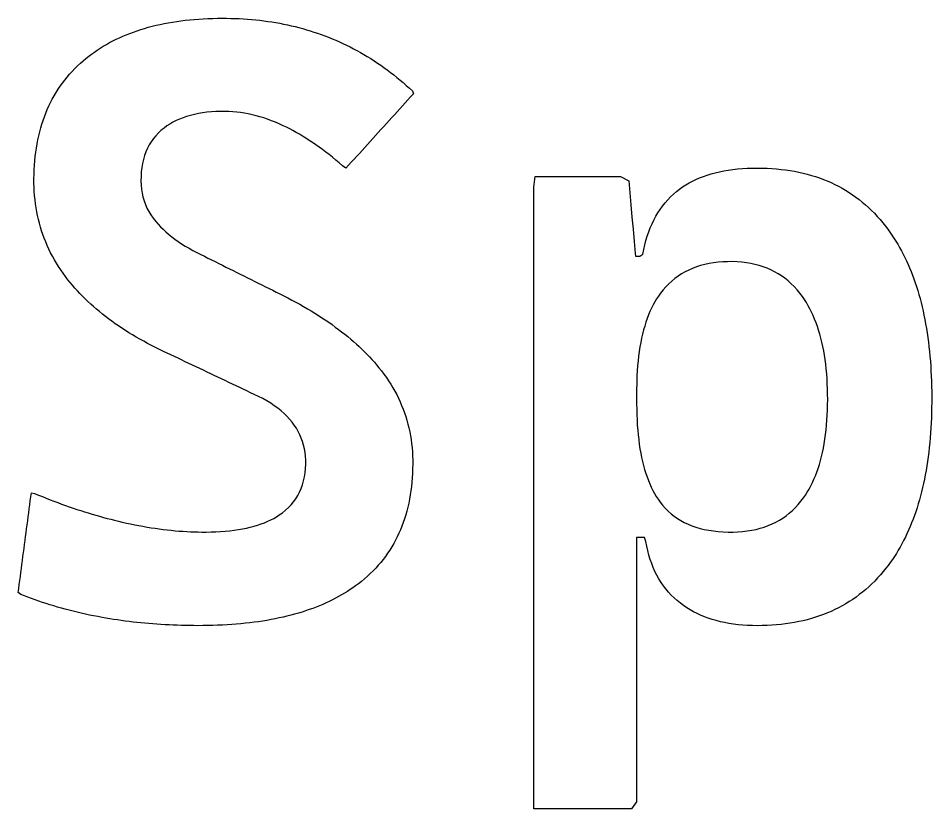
# Model space of a CAD drawing. Header units: millimetres. Extents: x 0 to 200, y 0 to 31.
# Drawn here: x 110.89 to 144.94, y 0 to 29.47 of the extents above; entities that cross this region are included whole.
import ezdxf

# ---------------------------------------------------------------- set-up
doc = ezdxf.new("R2010")
doc.units = ezdxf.units.MM
doc.layers.add('OUTLINE', color=7, linetype='Continuous')

msp = doc.modelspace()

# ---------------------------------------------------------------- linework, layer by layer
at = {"layer": 'OUTLINE'}
for points in [[(117.9598, 6.8285), (117.7757, 6.8259), (117.5894, 6.825), (117.434, 6.8255), (117.2792, 6.8271), (117.1249, 6.8298), (116.9712, 6.8335), (116.8181, 6.8383), (116.6655, 6.8442), (116.5135, 6.8511), (116.362, 6.8591), (116.2111, 6.8682), (116.0608, 6.8784), (115.911, 6.8896), (115.7618, 6.9018), (115.6131, 6.9152), (115.465, 6.9296), (115.3174, 6.9451), (115.1705, 6.9616), (115.024, 6.9792), (114.8782, 6.9979), (114.7329, 7.0176), (114.5881, 7.0384), (114.4439, 7.0603), (114.3003, 7.0833), (114.1572, 7.1073), (114.0147, 7.1324), (113.8589, 7.1611), (113.7026, 7.1914), (113.5476, 7.2229), (113.3941, 7.2555), (113.2418, 7.2893), (113.091, 7.3244), (112.9414, 7.3606), (112.7933, 7.398), (112.6465, 7.4366), (112.501, 7.4764), (112.3569, 7.5174), (112.2142, 7.5595), (112.0728, 7.6029), (111.9328, 7.6474), (111.7941, 7.6931), (111.6568, 7.74), (111.5209, 7.7881), (111.3863, 7.8374), (111.253, 7.8879), (111.1211, 7.9396), (110.9906, 7.9925), (110.8929, 8.0665), (110.9124, 8.2148), (110.932, 8.3632), (110.9515, 8.5116), (110.971, 8.66), (110.9906, 8.8084), (111.0101, 8.9568), (111.0296, 9.1052), (111.0492, 9.2536), (111.0687, 9.402), (111.0882, 9.5503), (111.1078, 9.6987), (111.1273, 9.8471), (111.1468, 9.9955), (111.1664, 10.1439), (111.1859, 10.2923), (111.2054, 10.4407), (111.225, 10.5891), (111.2445, 10.7375), (111.264, 10.8858), (111.2836, 11.0342), (111.3031, 11.1826), (111.3226, 11.331), (111.3422, 11.4794), (111.3617, 11.6278), (111.3812, 11.7762), (111.5023, 11.7542), (111.6466, 11.6941), (111.7906, 11.6352), (111.9344, 11.5777), (112.078, 11.5213), (112.2214, 11.4662), (112.3645, 11.4124), (112.5074, 11.3598), (112.6501, 11.3085), (112.7926, 11.2584), (112.9348, 11.2096), (113.0768, 11.162), (113.2186, 11.1157), (113.3602, 11.0706), (113.5015, 11.0268), (113.6426, 10.9842), (113.7835, 10.9429), (113.9242, 10.9028), (114.0647, 10.864), (114.2049, 10.8265), (114.3449, 10.7901), (114.4847, 10.7551), (114.6242, 10.7213), (114.7672, 10.6879), (114.9237, 10.6528), (115.0794, 10.6194), (115.2342, 10.5878), (115.3882, 10.5579), (115.5413, 10.5297), (115.6936, 10.5033), (115.845, 10.4786), (115.9956, 10.4556), (116.1453, 10.4344), (116.2942, 10.415), (116.4423, 10.3972), (116.5895, 10.3812), (116.7358, 10.3669), (116.8813, 10.3544), (117.0259, 10.3436), (117.1697, 10.3345), (117.3127, 10.3272), (117.4548, 10.3216), (117.596, 10.3177), (117.7364, 10.3156), (117.8897, 10.3153), (118.076, 10.3179), (118.2575, 10.324), (118.4343, 10.3335), (118.6064, 10.3465), (118.7738, 10.3629), (118.9364, 10.3827), (119.0943, 10.4059), (119.2475, 10.4326), (119.396, 10.4627), (119.5397, 10.4962), (119.6787, 10.5331), (119.813, 10.5735), (119.9426, 10.6173), (120.0674, 10.6646), (120.1876, 10.7153), (120.303, 10.7694), (120.4136, 10.8269), (120.5196, 10.8879), (120.6208, 10.9523), (120.7364, 11.0344), (120.8535, 11.1285), (120.9621, 11.2281), (121.0623, 11.333), (121.154, 11.4435), (121.2372, 11.5593), (121.312, 11.6806), (121.3784, 11.8073), (121.4363, 11.9394), (121.4857, 12.077), (121.5267, 12.22), (121.5592, 12.3684), (121.5833, 12.5223), (121.599, 12.6815), (121.6062, 12.8462), (121.6051, 13.0007), (121.5965, 13.145), (121.5803, 13.2862), (121.5566, 13.4242), (121.5254, 13.5591), (121.4867, 13.6909), (121.4405, 13.8195), (121.3867, 13.945), (121.3255, 14.0673), (121.2567, 14.1865), (121.1804, 14.3026), (121.0966, 14.4155), (121.0052, 14.5252), (120.9064, 14.6319), (120.8, 14.7353), (120.6861, 14.8357), (120.5647, 14.9329), (120.4358, 15.0269), (120.2994, 15.1178), (120.1554, 15.2056), (120.0039, 15.2902), (119.8449, 15.3717), (119.6857, 15.4473), (119.5505, 15.5115), (119.4153, 15.5758), (119.2801, 15.64), (119.145, 15.7042), (119.0098, 15.7685), (118.8746, 15.8327), (118.7394, 15.897), (118.6042, 15.9612), (118.469, 16.0254), (118.3338, 16.0897), (118.1987, 16.1539), (118.0635, 16.2181), (117.9283, 16.2824), (117.7931, 16.3466), (117.6579, 16.4108), (117.5227, 16.4751), (117.3876, 16.5393), (117.2524, 16.6035), (117.1172, 16.6678), (116.982, 16.732), (116.8468, 16.7962), (116.7116, 16.8605), (116.5765, 16.9247), (116.4413, 16.9889), (116.3061, 17.0532), (116.1559, 17.1247), (116.0053, 17.1984), (115.857, 17.2733), (115.7111, 17.3494), (115.5676, 17.4266), (115.4264, 17.5049), (115.2876, 17.5843), (115.1511, 17.6649), (115.017, 17.7466), (114.8852, 17.8294), (114.7558, 17.9134), (114.6288, 17.9985), (114.504, 18.0847), (114.3817, 18.1721), (114.2617, 18.2606), (114.144, 18.3503), (114.0287, 18.441), (113.9158, 18.5329), (113.8052, 18.626), (113.6969, 18.7202), (113.591, 18.8155), (113.4875, 18.9119), (113.3863, 19.0095), (113.2875, 19.1082), (113.191, 19.208), (113.0969, 19.309), (113.0051, 19.4111), (112.9157, 19.5144), (112.8286, 19.6188), (112.7439, 19.7243), (112.6529, 19.8426), (112.563, 19.9652), (112.4768, 20.0891), (112.3941, 20.2145), (112.315, 20.3412), (112.2395, 20.4693), (112.1675, 20.5988), (112.0992, 20.7297), (112.0343, 20.8619), (111.9731, 20.9955), (111.9154, 21.1305), (111.8613, 21.2669), (111.8108, 21.4046), (111.7638, 21.5437), (111.7205, 21.6842), (111.6806, 21.8261), (111.6444, 21.9693), (111.6117, 22.114), (111.5826, 22.26), (111.5571, 22.4073), (111.5352, 22.5561), (111.5168, 22.7062), (111.502, 22.8577), (111.4907, 23.0106), (111.4831, 23.1648), (111.479, 23.3205), (111.4784, 23.4828), (111.4812, 23.6538), (111.4873, 23.8224), (111.4968, 23.9887), (111.5095, 24.1526), (111.5255, 24.3142), (111.5449, 24.4735), (111.5675, 24.6304), (111.5934, 24.785), (111.6227, 24.9372), (111.6552, 25.0871), (111.6911, 25.2347), (111.7302, 25.3799), (111.7727, 25.5228), (111.8184, 25.6633), (111.8675, 25.8015), (111.9198, 25.9374), (111.9755, 26.0709), (112.0345, 26.202), (112.0968, 26.3308), (112.1623, 26.4573), (112.2312, 26.5815), (112.3034, 26.7033), (112.3789, 26.8227), (112.4577, 26.9398), (112.5397, 27.0546), (112.6251, 27.167), (112.7138, 27.2771), (112.8058, 27.3849), (112.9011, 27.4903), (112.9997, 27.5933), (113.1017, 27.6941), (113.2069, 27.7924), (113.3154, 27.8885), (113.4156, 27.9726), (113.5179, 28.0544), (113.6225, 28.1339), (113.7292, 28.2111), (113.8382, 28.2861), (113.9494, 28.3587), (114.0628, 28.429), (114.1785, 28.497), (114.2963, 28.5628), (114.4164, 28.6262), (114.5387, 28.6873), (114.6632, 28.7462), (114.7899, 28.8027), (114.9188, 28.857), (115.05, 28.9089), (115.1833, 28.9586), (115.3189, 29.0059), (115.4567, 29.051), (115.5968, 29.0938), (115.739, 29.1343), (115.8834, 29.1725), (116.0301, 29.2083), (116.179, 29.2419), (116.3301, 29.2732), (116.4834, 29.3022), (116.6389, 29.3289), (116.7967, 29.3533), (116.9567, 29.3754), (117.1188, 29.3953), (117.2832, 29.4128), (117.4499, 29.428), (117.6187, 29.4409), (117.7897, 29.4516), (117.963, 29.4599), (118.1385, 29.466), (118.3162, 29.4697), (118.4961, 29.4712), (118.6578, 29.4704), (118.8156, 29.4678), (118.9724, 29.4631), (119.1283, 29.4565), (119.2833, 29.4479), (119.4373, 29.4374), (119.5903, 29.4249), (119.7424, 29.4104), (119.8936, 29.394), (120.0438, 29.3756), (120.193, 29.3553), (120.3413, 29.333), (120.4887, 29.3087), (120.6351, 29.2824), (120.7806, 29.2542), (120.9251, 29.2241), (121.0686, 29.1919), (121.2113, 29.1579), (121.3529, 29.1218), (121.4936, 29.0838), (121.6334, 29.0438), (121.7722, 29.0019), (121.9101, 28.958), (122.047, 28.9121), (122.183, 28.8643), (122.318, 28.8145), (122.4531, 28.7623), (122.5891, 28.7074), (122.7243, 28.6503), (122.8585, 28.5912), (122.9919, 28.53), (123.1243, 28.4667), (123.2559, 28.4013), (123.3866, 28.3338), (123.5163, 28.2642), (123.6452, 28.1925), (123.7732, 28.1187), (123.9002, 28.0429), (124.0264, 27.9649), (124.1517, 27.8848), (124.2761, 27.8027), (124.3995, 27.7184), (124.5221, 27.6321), (124.6438, 27.5437), (124.7646, 27.4532), (124.8845, 27.3606), (125.0035, 27.2658), (125.1216, 27.169), (125.2387, 27.0702), (125.355, 26.9692), (125.4704, 26.8661), (125.5849, 26.7609), (125.617, 26.6525), (125.5164, 26.5416), (125.4159, 26.4308), (125.3154, 26.3199), (125.2149, 26.209), (125.1143, 26.0981), (125.0138, 25.9872), (124.9133, 25.8764), (124.8127, 25.7655), (124.7122, 25.6546), (124.6117, 25.5437), (124.5111, 25.4328), (124.4106, 25.3219), (124.3101, 25.2111), (124.2096, 25.1002), (124.109, 24.9893), (124.0085, 24.8784), (123.908, 24.7675), (123.8074, 24.6567), (123.7069, 24.5458), (123.6064, 24.4349), (123.5059, 24.324), (123.4053, 24.2131), (123.3048, 24.1023), (123.2043, 23.9914), (123.1037, 23.8805), (122.9792, 23.9737), (122.853, 24.0815), (122.7272, 24.1863), (122.6018, 24.2882), (122.4768, 24.3872), (122.3522, 24.4833), (122.2279, 24.5764), (122.1041, 24.6667), (121.9807, 24.7539), (121.8576, 24.8383), (121.7349, 24.9197), (121.6127, 24.9982), (121.4908, 25.0738), (121.3693, 25.1465), (121.2483, 25.2162), (121.1276, 25.283), (121.0073, 25.3468), (120.8874, 25.4078), (120.7658, 25.4667), (120.621, 25.5331), (120.4762, 25.5951), (120.3315, 25.6526), (120.1869, 25.7057), (120.0423, 25.7543), (119.8978, 25.7985), (119.7533, 25.8382), (119.6089, 25.8735), (119.4646, 25.9044), (119.3204, 25.9308), (119.1762, 25.9528), (119.0321, 25.9703), (118.8881, 25.9834), (118.7441, 25.9921), (118.6002, 25.9963), (118.4364, 25.9959), (118.2603, 25.9906), (118.0892, 25.9801), (117.9231, 25.9645), (117.7621, 25.9438), (117.6062, 25.918), (117.4553, 25.8872), (117.3094, 25.8512), (117.1686, 25.8101), (117.0328, 25.7639), (116.9021, 25.7126), (116.7764, 25.6562), (116.6558, 25.5946), (116.5402, 25.528), (116.4297, 25.4563), (116.3242, 25.3795), (116.2184, 25.2929), (116.1139, 25.1955), (116.0171, 25.0925), (115.9282, 24.9836), (115.847, 24.869), (115.7737, 24.7486), (115.7081, 24.6224), (115.6504, 24.4905), (115.6005, 24.3528), (115.5583, 24.2093), (115.5239, 24.06), (115.4974, 23.905), (115.4786, 23.7442), (115.4677, 23.5777), (115.4645, 23.4071), (115.4699, 23.2524), (115.4842, 23.1011), (115.5074, 22.9532), (115.5396, 22.8087), (115.5808, 22.6676), (115.631, 22.53), (115.6901, 22.3957), (115.7581, 22.2649), (115.8352, 22.1374), (115.9212, 22.0134), (116.0159, 21.893), (116.1013, 21.7949), (116.1921, 21.6984), (116.2884, 21.6033), (116.3902, 21.5097), (116.4975, 21.4176), (116.6102, 21.3269), (116.7285, 21.2378), (116.8522, 21.1501), (116.9815, 21.0639), (117.1162, 20.9792), (117.2564, 20.896), (117.4021, 20.8143), (117.5533, 20.7341), (117.6942, 20.6632), (117.8282, 20.5965), (117.9622, 20.5298), (118.0962, 20.4632), (118.2302, 20.3965), (118.3642, 20.3298), (118.4982, 20.2631), (118.6322, 20.1965), (118.7662, 20.1298), (118.9002, 20.0631), (119.0342, 19.9964), (119.1682, 19.9298), (119.3022, 19.8631), (119.4362, 19.7964), (119.5702, 19.7297), (119.7042, 19.6631), (119.8382, 19.5964), (119.9722, 19.5297), (120.1062, 19.463), (120.2402, 19.3964), (120.3742, 19.3297), (120.5082, 19.263), (120.6422, 19.1963), (120.7891, 19.123), (120.9416, 19.045), (121.0918, 18.9662), (121.2396, 18.8867), (121.385, 18.8064), (121.528, 18.7253), (121.6687, 18.6435), (121.807, 18.5608), (121.9429, 18.4774), (122.0764, 18.3932), (122.2076, 18.3082), (122.3364, 18.2224), (122.4629, 18.1359), (122.5869, 18.0485), (122.7086, 17.9604), (122.8279, 17.8715), (122.9449, 17.7818), (123.0595, 17.6914), (123.1717, 17.6002), (123.2815, 17.5081), (123.389, 17.4153), (123.494, 17.3218), (123.5968, 17.2274), (123.6971, 17.1323), (123.7951, 17.0363), (123.8907, 16.9396), (123.9839, 16.8421), (124.0747, 16.7439), (124.1632, 16.6448), (124.2493, 16.545), (124.3339, 16.4435), (124.4299, 16.3229), (124.5221, 16.2009), (124.6106, 16.0775), (124.6952, 15.9526), (124.776, 15.8263), (124.853, 15.6986), (124.9262, 15.5695), (124.9956, 15.4389), (125.0612, 15.307), (125.1229, 15.1736), (125.1809, 15.0387), (125.235, 14.9025), (125.2854, 14.7648), (125.3319, 14.6257), (125.3746, 14.4852), (125.4136, 14.3432), (125.4487, 14.1999), (125.48, 14.0551), (125.5074, 13.9088), (125.5311, 13.7612), (125.551, 13.6121), (125.567, 13.4616), (125.5793, 13.3097), (125.5877, 13.1564), (125.5924, 13.0016), (125.5932, 12.8411), (125.5905, 12.6706), (125.5843, 12.5026), (125.5747, 12.337), (125.5617, 12.1737), (125.5452, 12.0129), (125.5252, 11.8544), (125.5018, 11.6983), (125.475, 11.5446), (125.4447, 11.3933), (125.411, 11.2444), (125.3738, 11.0978), (125.3331, 10.9537), (125.289, 10.8119), (125.2415, 10.6725), (125.1905, 10.5355), (125.1361, 10.4009), (125.0782, 10.2687), (125.0169, 10.1389), (124.9521, 10.0114), (124.8839, 9.8863), (124.8122, 9.7637), (124.737, 9.6434), (124.6585, 9.5255), (124.5764, 9.4099), (124.491, 9.2968), (124.4021, 9.1861), (124.3097, 9.0777), (124.2139, 8.9717), (124.1146, 8.8682), (124.0119, 8.767), (123.9057, 8.6681), (123.7961, 8.5717), (123.683, 8.4777), (123.5665, 8.386), (123.466, 8.3109), (123.3656, 8.2393), (123.2631, 8.1695), (123.1584, 8.1014), (123.0516, 8.0351), (122.9426, 7.9706), (122.8315, 7.9078), (122.7182, 7.8468), (122.6028, 7.7876), (122.4853, 7.7301), (122.3656, 7.6745), (122.2437, 7.6205), (122.1197, 7.5684), (121.9936, 7.518), (121.8653, 7.4694), (121.7348, 7.4225), (121.6022, 7.3774), (121.4675, 7.3341), (121.3306, 7.2926), (121.1916, 7.2528), (121.0504, 7.2148), (120.9071, 7.1786), (120.7616, 7.1441), (120.614, 7.1114), (120.4642, 7.0804), (120.3123, 7.0513), (120.1582, 7.0239), (120.002, 6.9982), (119.8436, 6.9744), (119.6831, 6.9523), (119.5204, 6.9319), (119.3556, 6.9134), (119.1887, 6.8966), (119.0196, 6.8816), (118.8483, 6.8683), (118.6749, 6.8568), (118.4994, 6.8471), (118.3217, 6.8391), (118.1418, 6.8329)], [(133.8938, 20.5989), (133.8991, 20.5989), (134.0592, 20.5989), (134.1676, 20.671), (134.2017, 20.8478), (134.2408, 21.0198), (134.285, 21.1869), (134.3341, 21.3491), (134.3882, 21.5064), (134.4473, 21.6588), (134.5114, 21.8063), (134.5805, 21.9489), (134.6546, 22.0866), (134.7337, 22.2194), (134.8177, 22.3473), (134.9068, 22.4703), (135.0009, 22.5884), (135.1, 22.7017), (135.2041, 22.81), (135.3132, 22.9134), (135.4272, 23.012), (135.54, 23.1007), (135.653, 23.1818), (135.7705, 23.2584), (135.8923, 23.3306), (136.0186, 23.3984), (136.1493, 23.4619), (136.2844, 23.5209), (136.4238, 23.5755), (136.5678, 23.6257), (136.7161, 23.6715), (136.8688, 23.7129), (137.0259, 23.7498), (137.1874, 23.7824), (137.3534, 23.8106), (137.5237, 23.8343), (137.6985, 23.8537), (137.8777, 23.8686), (138.0612, 23.8792), (138.2492, 23.8853), (138.4403, 23.8871), (138.6213, 23.8848), (138.7998, 23.8788), (138.9759, 23.8691), (139.1495, 23.8557), (139.3206, 23.8385), (139.4893, 23.8177), (139.6555, 23.793), (139.8193, 23.7647), (139.9806, 23.7327), (140.1394, 23.6969), (140.2958, 23.6574), (140.4497, 23.6141), (140.6011, 23.5672), (140.7501, 23.5165), (140.8967, 23.4621), (141.0407, 23.404), (141.1823, 23.3421), (141.3215, 23.2765), (141.4582, 23.2072), (141.5924, 23.1342), (141.7242, 23.0575), (141.8535, 22.977), (141.9803, 22.8928), (142.1047, 22.8049), (142.2266, 22.7132), (142.3461, 22.6178), (142.4631, 22.5187), (142.5776, 22.4159), (142.6897, 22.3094), (142.7993, 22.1991), (142.9065, 22.0851), (143.0112, 21.9674), (143.1134, 21.8459), (143.2132, 21.7208), (143.3002, 21.6058), (143.3783, 21.4977), (143.4545, 21.3874), (143.5287, 21.2749), (143.601, 21.1601), (143.6715, 21.0432), (143.74, 20.924), (143.8066, 20.8026), (143.8713, 20.679), (143.9341, 20.5532), (143.995, 20.4252), (144.054, 20.2949), (144.111, 20.1624), (144.1662, 20.0277), (144.2194, 19.8908), (144.2708, 19.7517), (144.3202, 19.6104), (144.3677, 19.4668), (144.4133, 19.321), (144.457, 19.173), (144.4988, 19.0228), (144.5387, 18.8704), (144.5767, 18.7158), (144.6127, 18.5589), (144.6469, 18.3998), (144.6792, 18.2385), (144.7095, 18.075), (144.7379, 17.9093), (144.7645, 17.7414), (144.7891, 17.5712), (144.8118, 17.3988), (144.8326, 17.2242), (144.8514, 17.0474), (144.8684, 16.8684), (144.8835, 16.6872), (144.8967, 16.5037), (144.9079, 16.318), (144.9172, 16.1301), (144.9247, 15.94), (144.9302, 15.7477), (144.9338, 15.5531), (144.9355, 15.3564), (144.9353, 15.1582), (144.9331, 14.9619), (144.929, 14.7678), (144.9229, 14.576), (144.9148, 14.3865), (144.9047, 14.1993), (144.8927, 14.0143), (144.8787, 13.8316), (144.8627, 13.6512), (144.8448, 13.473), (144.8249, 13.2971), (144.803, 13.1234), (144.7792, 12.9521), (144.7534, 12.783), (144.7256, 12.6162), (144.6959, 12.4516), (144.6642, 12.2893), (144.6305, 12.1293), (144.5948, 11.9715), (144.5572, 11.816), (144.5176, 11.6628), (144.476, 11.5119), (144.4325, 11.3632), (144.387, 11.2168), (144.3396, 11.0726), (144.2901, 10.9307), (144.2387, 10.7911), (144.1853, 10.6538), (144.13, 10.5187), (144.0727, 10.3859), (144.0134, 10.2553), (143.9522, 10.1271), (143.8889, 10.0011), (143.8237, 9.8773), (143.7566, 9.7559), (143.6875, 9.6367), (143.6164, 9.5198), (143.5433, 9.4051), (143.4683, 9.2927), (143.3913, 9.1826), (143.3123, 9.0747), (143.2269, 8.9635), (143.1268, 8.8395), (143.0242, 8.7193), (142.9191, 8.6028), (142.8115, 8.4899), (142.7015, 8.3808), (142.589, 8.2753), (142.474, 8.1736), (142.3566, 8.0755), (142.2367, 7.9812), (142.1143, 7.8905), (141.9895, 7.8036), (141.8622, 7.7203), (141.7324, 7.6408), (141.6001, 7.565), (141.4654, 7.4928), (141.3282, 7.4244), (141.1885, 7.3596), (141.0464, 7.2986), (140.9018, 7.2412), (140.7547, 7.1876), (140.6052, 7.1376), (140.4531, 7.0914), (140.2986, 7.0488), (140.1417, 7.01), (139.9823, 6.9748), (139.8204, 6.9434), (139.656, 6.9156), (139.4891, 6.8916), (139.3198, 6.8712), (139.148, 6.8546), (138.9738, 6.8416), (138.7971, 6.8324), (138.6179, 6.8268), (138.4362, 6.825), (138.2505, 6.8273), (138.0687, 6.8343), (137.8907, 6.8458), (137.7166, 6.8621), (137.5463, 6.8829), (137.3799, 6.9084), (137.2174, 6.9385), (137.0587, 6.9733), (136.9039, 7.0127), (136.753, 7.0567), (136.6059, 7.1054), (136.4627, 7.1587), (136.3234, 7.2166), (136.1879, 7.2792), (136.0562, 7.3464), (135.9285, 7.4183), (135.8046, 7.4947), (135.6845, 7.5758), (135.5684, 7.6616), (135.4491, 7.758), (135.3353, 7.8593), (135.2269, 7.9656), (135.124, 8.0767), (135.0266, 8.1927), (134.9347, 8.3137), (134.8483, 8.4395), (134.7674, 8.5702), (134.6919, 8.7059), (134.6219, 8.8464), (134.5575, 8.9918), (134.4984, 9.1421), (134.4449, 9.2973), (134.3969, 9.4574), (134.3543, 9.6224), (134.3173, 9.7923), (134.2857, 9.9671), (134.2344, 10.1132), (134.0743, 10.1132), (133.9381, 10.1132), (133.9381, 9.7987), (133.9381, 9.3443), (133.9381, 8.89), (133.9381, 8.4357), (133.9381, 7.9813), (133.9381, 7.527), (133.9381, 7.0727), (133.9381, 6.6183), (133.9381, 6.164), (133.9381, 5.7097), (133.9381, 5.2553), (133.9381, 4.801), (133.9381, 4.3466), (133.9381, 3.8923), (133.9381, 3.438), (133.9381, 2.9836), (133.9381, 2.5293), (133.9381, 2.075), (133.9381, 1.6206), (133.9381, 1.1663), (133.9381, 0.712), (133.9381, 0.2576), (133.7414, 0), (133.2871, 0), (132.8328, 0), (132.3784, 0), (131.9241, 0), (131.4698, 0), (131.0154, 0), (130.5611, 0), (130.1068, 0), (130.1068, 0.4543), (130.1068, 0.9087), (130.1068, 1.363), (130.1068, 1.8173), (130.1068, 2.2717), (130.1068, 2.726), (130.1068, 3.1803), (130.1068, 3.6347), (130.1068, 4.089), (130.1068, 4.5433), (130.1068, 4.9977), (130.1068, 5.452), (130.1068, 5.9063), (130.1068, 6.3607), (130.1068, 6.815), (130.1068, 7.2693), (130.1068, 7.7237), (130.1068, 8.178), (130.1068, 8.6323), (130.1068, 9.0867), (130.1068, 9.541), (130.1068, 9.9953), (130.1068, 10.4497), (130.1068, 10.904), (130.1068, 11.3583), (130.1068, 11.8127), (130.1068, 12.267), (130.1068, 12.7213), (130.1068, 13.1757), (130.1068, 13.63), (130.1068, 14.0843), (130.1068, 14.5387), (130.1068, 14.993), (130.1068, 15.4473), (130.1068, 15.9017), (130.1068, 16.356), (130.1068, 16.8103), (130.1068, 17.2647), (130.1068, 17.719), (130.1068, 18.1733), (130.1068, 18.6277), (130.1068, 19.082), (130.1068, 19.5363), (130.1068, 19.9907), (130.1068, 20.445), (130.1068, 20.8994), (130.1068, 21.3537), (130.1068, 21.808), (130.1068, 22.2624), (130.1068, 22.7167), (130.1068, 23.171), (130.1552, 23.5769), (130.6096, 23.5769), (131.0639, 23.5769), (131.5182, 23.5769), (131.9726, 23.5769), (132.4269, 23.5769), (132.8812, 23.5769), (133.3356, 23.5769), (133.6423, 23.4155), (133.6827, 22.963), (133.7231, 22.5104), (133.7635, 22.0579), (133.8039, 21.6054), (133.8443, 21.1528), (133.8847, 20.7003)], [(133.9381, 15.7194), (133.9381, 15.705), (133.9381, 15.2507), (133.9381, 15.0983), (133.9381, 15.0984), (133.94, 14.8935), (133.9448, 14.6932), (133.9526, 14.4975), (133.9634, 14.3063), (133.9772, 14.1197), (133.9939, 13.9376), (134.0137, 13.7601), (134.0364, 13.5872), (134.0621, 13.4189), (134.0908, 13.2551), (134.1224, 13.0959), (134.1571, 12.9413), (134.1947, 12.7912), (134.2353, 12.6457), (134.2789, 12.5048), (134.3254, 12.3684), (134.375, 12.2366), (134.4275, 12.1094), (134.483, 11.9867), (134.5415, 11.8687), (134.603, 11.7551), (134.6674, 11.6462), (134.7348, 11.5418), (134.8145, 11.4297), (134.9074, 11.3125), (135.006, 11.2018), (135.1102, 11.0976), (135.22, 10.9999), (135.3355, 10.9087), (135.4565, 10.8241), (135.5832, 10.7459), (135.7154, 10.6743), (135.8533, 10.6091), (135.9968, 10.5505), (136.1459, 10.4984), (136.3006, 10.4528), (136.4609, 10.4137), (136.6268, 10.3811), (136.7984, 10.3551), (136.9755, 10.3355), (137.1583, 10.3225), (137.3467, 10.316), (137.5346, 10.316), (137.7142, 10.3226), (137.8893, 10.336), (138.0597, 10.3561), (138.2254, 10.3829), (138.3866, 10.4164), (138.543, 10.4566), (138.6949, 10.5035), (138.8421, 10.5572), (138.9847, 10.6175), (139.1227, 10.6845), (139.256, 10.7582), (139.3847, 10.8387), (139.5087, 10.9258), (139.6281, 11.0196), (139.7429, 11.1202), (139.8531, 11.2274), (139.9586, 11.3414), (140.0595, 11.462), (140.1531, 11.5858), (140.2266, 11.6921), (140.297, 11.8025), (140.3644, 11.9169), (140.4285, 12.0355), (140.4896, 12.1581), (140.5476, 12.2847), (140.6024, 12.4155), (140.6541, 12.5503), (140.7027, 12.6891), (140.7482, 12.8321), (140.7906, 12.9791), (140.8298, 13.1302), (140.866, 13.2853), (140.899, 13.4445), (140.9289, 13.6078), (140.9556, 13.7751), (140.9793, 13.9465), (140.9998, 14.122), (141.0173, 14.3015), (141.0316, 14.4852), (141.0428, 14.6728), (141.0508, 14.8646), (141.0558, 15.0604), (141.0576, 15.2603), (141.0564, 15.459), (141.0521, 15.6537), (141.0448, 15.8446), (141.0345, 16.0318), (141.0212, 16.2152), (141.0048, 16.3948), (140.9854, 16.5706), (140.963, 16.7427), (140.9376, 16.911), (140.9092, 17.0754), (140.8777, 17.2362), (140.8432, 17.3931), (140.8057, 17.5462), (140.7651, 17.6956), (140.7215, 17.8412), (140.6749, 17.983), (140.6253, 18.1211), (140.5727, 18.2553), (140.517, 18.3858), (140.4583, 18.5125), (140.3966, 18.6354), (140.3319, 18.7546), (140.2641, 18.8699), (140.1933, 18.9815), (140.1174, 19.0922), (140.0193, 19.2234), (139.9167, 19.3477), (139.8099, 19.4651), (139.6987, 19.5755), (139.5832, 19.6789), (139.4633, 19.7754), (139.3391, 19.8649), (139.2106, 19.9475), (139.0777, 20.0231), (138.9405, 20.0918), (138.799, 20.1535), (138.6531, 20.2082), (138.5029, 20.256), (138.3484, 20.2969), (138.1895, 20.3308), (138.0263, 20.3577), (137.8587, 20.3777), (137.6868, 20.3908), (137.5106, 20.3968), (137.3282, 20.396), (137.1478, 20.3883), (136.9723, 20.3739), (136.8017, 20.3527), (136.636, 20.3246), (136.4751, 20.2898), (136.3191, 20.2482), (136.168, 20.1998), (136.0218, 20.1445), (135.8805, 20.0825), (135.7441, 20.0137), (135.6125, 19.9381), (135.4858, 19.8558), (135.364, 19.7666), (135.2471, 19.6706), (135.1351, 19.5678), (135.0279, 19.4583), (134.9256, 19.3419), (134.8282, 19.2187), (134.7539, 19.1152), (134.684, 19.0089), (134.6172, 18.8981), (134.5535, 18.7828), (134.493, 18.6631), (134.4356, 18.5388), (134.3813, 18.4101), (134.3302, 18.277), (134.2822, 18.1393), (134.2374, 17.9971), (134.1956, 17.8505), (134.157, 17.6994), (134.1216, 17.5438), (134.0892, 17.3838), (134.06, 17.2192), (134.034, 17.0502), (134.011, 16.8767), (133.9912, 16.6987), (133.9745, 16.5162), (133.961, 16.3293), (133.9506, 16.1379), (133.9433, 15.9419), (133.9392, 15.7416)]]:
    msp.add_lwpolyline(points, close=True, dxfattribs=at)

doc.saveas('drawing.dxf')
